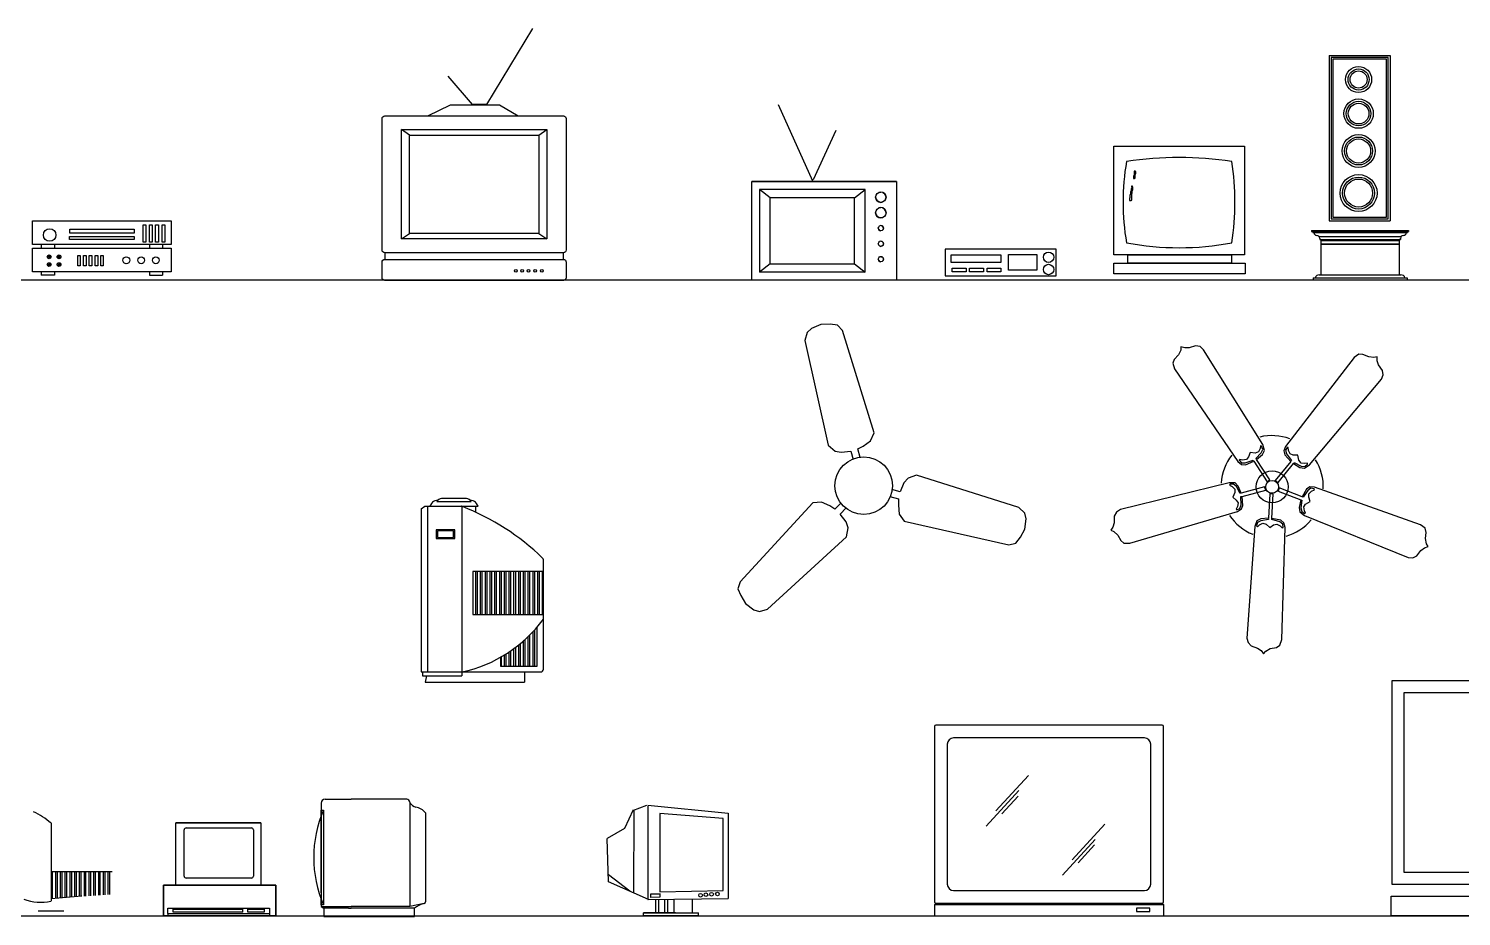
# Model space of a CAD drawing. Header units: inches. Extents: x 11.8 to 54.3, y 10.8 to 35.6.
# Drawn here: x 40.5 to 46.14, y 19 to 22.49 of the extents above; entities that cross this region are included whole.
import ezdxf

# ---------------------------------------------------------------- set-up
doc = ezdxf.new("R2010")
doc.units = ezdxf.units.IN
doc.header["$MEASUREMENT"] = 0
for name, color, linetype in [('02', 2, 'Continuous'), ('1', 1, 'Continuous'), ('4', 4, 'Continuous'), ('8', 8, 'Continuous')]:
    doc.layers.add(name, color=color, linetype=linetype)
pattern_1 = [(90, (-8.487483, 23.81114), (-0.01875, 4e-18), []), (90, (-8.494112, 23.817769), (-0.01875, 4e-18), [])]

msp = doc.modelspace()

# ---------------------------------------------------------------- hatches: boundary and pattern name
at = {"layer": '4'}
h = msp.add_hatch(dxfattribs=at)
h.set_pattern_fill('ANSI32', color=256, scale=0.05, angle=45, style=0)
h.set_pattern_definition([(90, (40.592066, 18.998337), (-0.01875, 3e-18), []), (90, (40.598316, 19.004587), (-0.01875, 3e-18), [])])
h.paths.add_polyline_path([(40.7139, 19.0754), (40.8321, 19.0836), (40.8321, 19.1724), (40.5921, 19.1724), (40.5921, 19.0653)])
at = {"layer": '8'}
h = msp.add_hatch(dxfattribs=at)
h.set_pattern_fill('STEEL,_O', color=256, scale=0.15, angle=45)
h.set_pattern_definition(pattern_1)
h.paths.add_polyline_path([(42.2502, 20.3516), (42.2502, 20.1827), (42.5276, 20.1827), (42.5276, 20.3516)])
h = msp.add_hatch(dxfattribs=at)
h.set_pattern_fill('STEEL,_O', color=256, scale=0.15, angle=45)
h.set_pattern_definition(pattern_1)
h.paths.add_polyline_path([(42.3603, 20.0155), (42.3603, 19.9785), (42.5018, 19.9785), (42.5018, 20.1319, -0.086399)])

# ---------------------------------------------------------------- linework, layer by layer
at = {"layer": '02'}
for p, q in [((42.0017, 22.0674), (41.9693, 22.089)), ((42.5093, 22.0674), (42.5417, 22.089)), ((42.0017, 22.0674), (42.5093, 22.0674)), ((42.0017, 21.6809), (42.0017, 22.0674)), ((42.5093, 22.0674), (42.5093, 21.6809)), ((40.5533, 21.6379), (40.5533, 21.6238)), ((40.6053, 21.6379), (40.6053, 21.6238)), ((40.9787, 21.6379), (40.9787, 21.6238)), ((41.0307, 21.6379), (41.0307, 21.6238)), ((41.9693, 21.6593), (42.0017, 21.6809)), ((42.5093, 21.6809), (42.0017, 21.6809)), ((42.5093, 21.6809), (42.5417, 21.6593)), ((40.5788, 21.5934), (40.587, 21.5821)), ((40.582, 21.5957), (40.5902, 21.5845)), ((40.6176, 21.5934), (40.6259, 21.5821)), ((40.6209, 21.5957), (40.6291, 21.5845)), ((41.9045, 21.6053), (41.9045, 21.5789)), ((42.6065, 21.5789), (42.6065, 21.6053)), ((40.5533, 21.5306), (40.5533, 21.5165)), ((40.6053, 21.5165), (40.5533, 21.5165)), ((40.5782, 21.5559), (40.5894, 21.5641)), ((40.5805, 21.5526), (40.5917, 21.5609)), ((40.6053, 21.5306), (40.6053, 21.5165)), ((40.617, 21.5559), (40.6282, 21.5641)), ((40.6194, 21.5526), (40.6306, 21.5609)), ((40.9787, 21.5306), (40.9787, 21.5165)), ((40.9787, 21.5165), (41.0307, 21.5165)), ((41.0307, 21.5306), (41.0307, 21.5165)), ((43.5641, 21.2919), (43.556, 21.26)), ((43.581, 21.3073), (43.5641, 21.2919)), ((43.6179, 21.3237), (43.581, 21.3073)), ((43.6547, 21.3242), (43.6179, 21.3237)), ((43.6833, 21.3203), (43.6547, 21.3242)), ((43.7033, 21.2996), (43.6833, 21.3203)), ((43.8285, 20.8969), (43.7033, 21.2996)), ((43.556, 21.26), (43.6473, 20.8482)), ((45.0341, 21.2358), (45.0329, 21.2224)), ((45.0486, 21.2312), (45.0341, 21.2358)), ((45.0912, 21.2395), (45.0661, 21.2313)), ((45.109, 21.236), (45.0912, 21.2395)), ((45.1231, 21.2239), (45.109, 21.236)), ((45.0079, 21.1856), (45.0016, 21.1706)), ((45.0242, 21.2038), (45.0079, 21.1856)), ((45.0329, 21.2224), (45.0242, 21.2038)), ((45.0661, 21.2313), (45.0486, 21.2312)), ((45.3553, 20.8511), (45.1231, 21.2239)), ((45.7148, 21.1932), (45.4451, 20.8438)), ((45.7334, 21.2066), (45.7148, 21.1932)), ((45.7495, 21.2053), (45.7334, 21.2066)), ((45.7719, 21.1955), (45.7495, 21.2053)), ((45.7923, 21.1929), (45.7719, 21.1955)), ((45.8054, 21.1959), (45.7923, 21.1929)), ((45.8055, 21.1807), (45.8054, 21.1959)), ((45.8111, 21.1641), (45.8055, 21.1807)), ((45.0016, 21.1706), (45.0087, 21.1488)), ((45.0087, 21.1488), (45.2577, 20.7842)), ((45.8266, 21.1427), (45.8111, 21.1641)), ((45.8217, 21.1076), (45.8288, 21.1247)), ((45.8288, 21.1247), (45.8266, 21.1427)), ((45.5389, 20.7716), (45.8217, 21.1076)), ((43.8142, 20.8662), (43.8285, 20.8969)), ((43.6473, 20.8482), (43.6743, 20.8258)), ((43.7635, 20.8338), (43.785, 20.8453)), ((43.785, 20.8453), (43.8142, 20.8662)), ((45.3467, 20.8465), (45.3449, 20.8354)), ((45.3511, 20.8453), (45.3467, 20.8465)), ((45.3556, 20.8323), (45.3511, 20.8453)), ((45.3618, 20.8283), (45.3553, 20.8511)), ((45.4451, 20.8438), (45.4384, 20.8259)), ((45.4515, 20.8401), (45.445, 20.8285)), ((45.4551, 20.8393), (45.4515, 20.8401)), ((45.4562, 20.8278), (45.4551, 20.8393)), ((43.6743, 20.8258), (43.6989, 20.8208)), ((43.6989, 20.8208), (43.736, 20.8256)), ((43.736, 20.8256), (43.7455, 20.7927)), ((43.7726, 20.8), (43.7635, 20.8338)), ((45.2577, 20.7842), (45.2726, 20.7724)), ((45.265, 20.7924), (45.2631, 20.7892)), ((45.2631, 20.7892), (45.2721, 20.7795)), ((45.2763, 20.7899), (45.265, 20.7924)), ((45.2914, 20.7926), (45.2763, 20.7899)), ((45.2867, 20.7791), (45.3176, 20.7899)), ((45.2876, 20.7717), (45.32, 20.786)), ((45.2993, 20.8028), (45.2914, 20.7926)), ((45.3058, 20.8197), (45.2993, 20.8028)), ((45.3257, 20.8175), (45.3058, 20.8197)), ((45.3176, 20.7899), (45.3188, 20.7874)), ((45.32, 20.786), (45.3723, 20.7048)), ((45.3383, 20.822), (45.3257, 20.8175)), ((45.3285, 20.7967), (45.3497, 20.8184)), ((45.3299, 20.7946), (45.3285, 20.7967)), ((45.3307, 20.7931), (45.3539, 20.8127)), ((45.3835, 20.7131), (45.3307, 20.7931)), ((45.3449, 20.8354), (45.3383, 20.822)), ((45.3497, 20.8184), (45.3556, 20.8323)), ((45.3539, 20.8127), (45.3618, 20.8283)), ((45.466, 20.785), (45.4049, 20.7102)), ((45.4384, 20.8259), (45.4424, 20.8114)), ((45.4424, 20.8114), (45.466, 20.785)), ((45.445, 20.8285), (45.4492, 20.8146)), ((45.4492, 20.8146), (45.469, 20.7885)), ((45.4634, 20.8143), (45.4562, 20.8278)), ((45.4756, 20.8099), (45.4634, 20.8143)), ((45.469, 20.7885), (45.4669, 20.7866)), ((45.4937, 20.809), (45.4756, 20.8099)), ((45.4977, 20.7894), (45.4937, 20.809)), ((45.5059, 20.7787), (45.4977, 20.7894)), ((43.9944, 20.7311), (43.9614, 20.719)), ((44.3967, 20.6044), (43.9944, 20.7311)), ((45.2721, 20.7795), (45.2867, 20.7791)), ((45.2726, 20.7724), (45.2876, 20.7717)), ((45.4163, 20.7021), (45.4761, 20.7771)), ((45.4761, 20.7771), (45.5019, 20.761)), ((45.4772, 20.7783), (45.4788, 20.7803)), ((45.4788, 20.7803), (45.506, 20.7668)), ((45.5019, 20.761), (45.5191, 20.7583)), ((45.5206, 20.7766), (45.5059, 20.7787)), ((45.506, 20.7668), (45.5211, 20.7655)), ((45.5191, 20.7583), (45.5389, 20.7716)), ((45.5317, 20.7783), (45.5206, 20.7766)), ((45.5211, 20.7655), (45.532, 20.7738)), ((45.532, 20.7738), (45.5317, 20.7783)), ((43.9305, 20.6657), (43.8972, 20.6739)), ((43.9448, 20.7002), (43.9305, 20.6657)), ((43.9614, 20.719), (43.9448, 20.7002)), ((45.2229, 20.7012), (44.7966, 20.5955)), ((45.2467, 20.7003), (45.2229, 20.7012)), ((45.2271, 20.6953), (45.2247, 20.6915)), ((45.2247, 20.6915), (45.2347, 20.6864)), ((45.2409, 20.6957), (45.2271, 20.6953)), ((45.2347, 20.6864), (45.2454, 20.676)), ((45.2523, 20.6857), (45.2409, 20.6957)), ((45.2454, 20.676), (45.2457, 20.6626)), ((45.259, 20.688), (45.2467, 20.7003)), ((45.2664, 20.6588), (45.2523, 20.6857)), ((45.2705, 20.6598), (45.259, 20.688)), ((45.363, 20.6853), (45.2705, 20.6598)), ((45.274, 20.6475), (45.3674, 20.6721)), ((45.3674, 20.6721), (45.363, 20.6853)), ((45.3723, 20.7048), (45.3835, 20.7131)), ((45.4049, 20.7102), (45.4163, 20.7021)), ((45.4201, 20.6808), (45.4159, 20.6675)), ((45.5102, 20.6459), (45.4201, 20.6808)), ((45.528, 20.6764), (45.5102, 20.6459)), ((45.5331, 20.671), (45.5144, 20.6441)), ((45.5406, 20.6847), (45.528, 20.6764)), ((45.5451, 20.6793), (45.5331, 20.671)), ((45.5596, 20.684), (45.5406, 20.6847)), ((45.5581, 20.6767), (45.5451, 20.6793)), ((45.5478, 20.6684), (45.5584, 20.673)), ((45.5584, 20.673), (45.5581, 20.6767)), ((45.9753, 20.5353), (45.5596, 20.684)), ((43.5867, 20.6217), (43.3006, 20.312)), ((43.6204, 20.6247), (43.5867, 20.6217)), ((43.6531, 20.6098), (43.6204, 20.6247)), ((43.6986, 20.6217), (43.6739, 20.597)), ((43.89, 20.6468), (43.9238, 20.6377)), ((43.9238, 20.6377), (43.923, 20.6133)), ((43.923, 20.6133), (43.9265, 20.5776)), ((45.2457, 20.6626), (45.2375, 20.6443)), ((45.2375, 20.6443), (45.2516, 20.633)), ((45.2516, 20.633), (45.2588, 20.6223)), ((45.2588, 20.6223), (45.2568, 20.6071)), ((45.2654, 20.5999), (45.2702, 20.6137)), ((45.2688, 20.6595), (45.2664, 20.6588)), ((45.2695, 20.6464), (45.2723, 20.6467)), ((45.2702, 20.6137), (45.2695, 20.6464)), ((45.2775, 20.6123), (45.274, 20.6475)), ((45.383, 20.6572), (45.3787, 20.5613)), ((45.3969, 20.6573), (45.383, 20.6572)), ((45.3915, 20.5609), (45.3969, 20.6573)), ((45.4159, 20.6675), (45.5058, 20.6338)), ((45.5058, 20.6338), (45.4985, 20.6043)), ((45.5096, 20.6323), (45.5053, 20.6022)), ((45.5073, 20.6331), (45.5096, 20.6323)), ((45.5144, 20.6441), (45.512, 20.6455)), ((45.5165, 20.606), (45.5241, 20.617)), ((45.5241, 20.617), (45.5416, 20.627)), ((45.5368, 20.6445), (45.5372, 20.6574)), ((45.5416, 20.627), (45.5368, 20.6445)), ((45.5372, 20.6574), (45.5478, 20.6684)), ((42.0476, 20.5986), (42.0617, 20.6086)), ((42.0476, 20.5986), (42.0476, 19.9576)), ((42.0617, 20.6086), (42.2058, 20.6086)), ((42.0726, 20.6086), (42.0726, 19.9576)), ((42.2076, 20.6086), (42.2076, 19.9576)), ((42.2605, 20.6086), (42.2605, 20.586)), ((43.6739, 20.597), (43.6531, 20.6098)), ((43.6947, 20.5772), (43.7184, 20.6019)), ((43.7175, 20.5475), (43.6947, 20.5772)), ((43.9265, 20.5776), (43.9459, 20.5499)), ((44.4203, 20.5814), (44.3967, 20.6044)), ((44.4251, 20.559), (44.4203, 20.5814)), ((44.4209, 20.5189), (44.4251, 20.559)), ((44.7808, 20.5859), (44.772, 20.57)), ((44.772, 20.57), (44.772, 20.5436)), ((44.7966, 20.5955), (44.7808, 20.5859)), ((44.8327, 20.4635), (45.2564, 20.5876)), ((45.2568, 20.6071), (45.2509, 20.5971)), ((45.2509, 20.5971), (45.2533, 20.5944)), ((45.2533, 20.5944), (45.2654, 20.5999)), ((45.2564, 20.5876), (45.2722, 20.5982)), ((45.2722, 20.5982), (45.2775, 20.6123)), ((45.3484, 20.5592), (45.3328, 20.5512)), ((45.3787, 20.5613), (45.3484, 20.5592)), ((45.3784, 20.5572), (45.3485, 20.552)), ((45.3785, 20.5597), (45.3784, 20.5572)), ((45.3911, 20.5563), (45.3917, 20.559)), ((45.4261, 20.5534), (45.3915, 20.5609)), ((45.4985, 20.6043), (45.5012, 20.5871)), ((45.5012, 20.5871), (45.5199, 20.5724)), ((45.5053, 20.6022), (45.5086, 20.5875)), ((45.5086, 20.5875), (45.5199, 20.5796)), ((45.5191, 20.5913), (45.5165, 20.606)), ((45.5241, 20.5813), (45.5191, 20.5913)), ((45.5199, 20.5796), (45.5241, 20.5813)), ((45.5199, 20.5724), (45.9269, 20.4073)), ((43.7254, 20.5237), (43.7175, 20.5475)), ((43.7194, 20.4891), (43.7254, 20.5237)), ((43.9459, 20.5499), (44.3572, 20.457)), ((44.4029, 20.4867), (44.4209, 20.5189)), ((44.7667, 20.5269), (44.7579, 20.5146)), ((44.7579, 20.5146), (44.7702, 20.5093)), ((44.772, 20.5436), (44.7667, 20.5269)), ((44.7702, 20.5093), (44.7852, 20.4952)), ((45.3246, 20.5289), (45.2934, 20.0908)), ((45.3328, 20.5512), (45.3246, 20.5289)), ((45.3354, 20.5443), (45.3315, 20.5311)), ((45.3315, 20.5311), (45.3344, 20.5276)), ((45.3344, 20.5276), (45.3424, 20.5355)), ((45.3485, 20.552), (45.3354, 20.5443)), ((45.3424, 20.5355), (45.3555, 20.5425)), ((45.3555, 20.5425), (45.3684, 20.5387)), ((45.3684, 20.5387), (45.3832, 20.5252)), ((45.3832, 20.5252), (45.3984, 20.5351)), ((45.4225, 20.5468), (45.3911, 20.5563)), ((45.3984, 20.5351), (45.4108, 20.5387)), ((45.4108, 20.5387), (45.4245, 20.532)), ((45.4341, 20.538), (45.4225, 20.5468)), ((45.4245, 20.532), (45.4322, 20.5234)), ((45.4378, 20.544), (45.4261, 20.5534)), ((45.4301, 20.0844), (45.443, 20.5256)), ((45.4322, 20.5234), (45.4356, 20.5248)), ((45.4356, 20.5248), (45.4341, 20.538)), ((45.443, 20.5256), (45.4378, 20.544)), ((45.9938, 20.5219), (45.9753, 20.5353)), ((45.9976, 20.5061), (45.9938, 20.5219)), ((45.9951, 20.4818), (45.9976, 20.5061)), ((43.4085, 20.2041), (43.7194, 20.4891)), ((44.3572, 20.457), (44.3852, 20.4639)), ((44.3852, 20.4639), (44.4029, 20.4867)), ((44.7852, 20.4952), (44.7975, 20.4741)), ((44.7975, 20.4741), (44.8098, 20.4635)), ((44.8098, 20.4635), (44.8327, 20.4635)), ((45.9773, 20.4348), (45.9915, 20.4452)), ((45.9915, 20.4452), (46.0058, 20.45)), ((45.999, 20.4616), (45.9951, 20.4818)), ((46.0058, 20.45), (45.999, 20.4616)), ((45.9269, 20.4073), (45.9454, 20.4058)), ((45.9454, 20.4058), (45.9618, 20.4135)), ((45.9618, 20.4135), (45.9773, 20.4348)), ((42.2502, 20.3516), (42.2502, 20.1827)), ((42.5276, 20.3516), (42.2502, 20.3516)), ((43.3006, 20.312), (43.2927, 20.2842)), ((43.2927, 20.2842), (43.3035, 20.2575)), ((43.3035, 20.2575), (43.3224, 20.2259)), ((43.3224, 20.2259), (43.355, 20.2021)), ((42.2502, 20.1827), (42.5276, 20.1827)), ((43.355, 20.2021), (43.3768, 20.1952)), ((43.3768, 20.1952), (43.4085, 20.2041)), ((42.5018, 20.1319), (42.5018, 19.9785)), ((45.2934, 20.0908), (45.2977, 20.0728)), ((45.2977, 20.0728), (45.31, 20.0595)), ((45.31, 20.0595), (45.3351, 20.0513)), ((45.3351, 20.0513), (45.3494, 20.0411)), ((45.3853, 20.0489), (45.4092, 20.0541)), ((45.4092, 20.0541), (45.423, 20.0626)), ((45.423, 20.0626), (45.4301, 20.0844)), ((42.3603, 19.9785), (42.3603, 20.0155)), ((45.3494, 20.0411), (45.3584, 20.029)), ((45.3584, 20.029), (45.3672, 20.0391)), ((45.3672, 20.0391), (45.3853, 20.0489)), ((42.0526, 19.9576), (42.0526, 19.9426)), ((42.0526, 19.9426), (42.2076, 19.9426)), ((42.0676, 19.9426), (42.0626, 19.9176)), ((42.2076, 19.9576), (42.2076, 19.9426)), ((42.5018, 19.9785), (42.3603, 19.9785)), ((42.4528, 19.9576), (42.4528, 19.9176)), ((42.0626, 19.9176), (42.4528, 19.9176)), ((44.0652, 19.7433), (44.0652, 19.0533)), ((44.9602, 19.7483), (44.0702, 19.7483)), ((44.9652, 19.0533), (44.9652, 19.7433)), ((44.1152, 19.6733), (44.1152, 19.1233)), ((44.8902, 19.6983), (44.1402, 19.6983)), ((44.9152, 19.1233), (44.9152, 19.6733)), ((44.3066, 19.411), (44.435, 19.551)), ((44.2682, 19.351), (44.3966, 19.491)), ((42.8795, 19.4132), (42.9342, 19.4337)), ((42.9389, 19.4337), (43.2535, 19.4024)), ((42.9389, 19.4313), (42.9389, 19.0624)), ((44.3299, 19.3993), (44.3941, 19.4693)), ((42.8806, 19.4154), (42.8465, 19.3416)), ((42.8828, 19.4144), (42.8818, 19.089)), ((42.9856, 19.4006), (42.9856, 19.0928)), ((43.2348, 19.3808), (42.9856, 19.4006)), ((43.2348, 19.0988), (43.2348, 19.3808)), ((43.2535, 19.4024), (43.2535, 19.067)), ((42.8465, 19.3416), (42.7788, 19.3023)), ((44.6069, 19.2193), (44.7353, 19.3593)), ((42.7839, 19.1327), (42.7789, 19.3023)), ((44.5685, 19.1592), (44.6969, 19.2993)), ((44.6302, 19.2076), (44.6944, 19.2776)), ((42.8675, 19.0954), (42.7833, 19.1604)), ((42.9412, 19.0624), (42.7839, 19.1327)), ((42.9856, 19.0928), (43.2348, 19.0988)), ((44.1402, 19.0983), (44.8902, 19.0983)), ((42.9389, 19.0624), (43.2535, 19.067)), ((42.9412, 19.0624), (43.0395, 19.0639)), ((42.9505, 19.0705), (42.9505, 19.0856)), ((42.9505, 19.0856), (42.985, 19.0856)), ((42.985, 19.0715), (42.9505, 19.0705)), ((42.9601, 19.0719), (42.9601, 19.0719)), ((42.9601, 19.0719), (42.9601, 19.0719)), ((42.9692, 19.0103), (42.9692, 19.0628)), ((42.9692, 19.0103), (42.9692, 19.0583)), ((42.9692, 19.0103), (42.9692, 19.0583)), ((42.9812, 19.0103), (42.9812, 19.063)), ((42.9812, 19.0103), (42.9812, 19.0583)), ((42.985, 19.0867), (42.985, 19.0715)), ((43.0052, 19.0103), (43.0052, 19.0634)), ((43.0052, 19.0103), (43.0052, 19.0583)), ((43.0172, 19.0103), (43.0172, 19.0636)), ((43.0172, 19.0103), (43.0172, 19.0583)), ((43.0412, 19.0103), (43.0412, 19.0639)), ((43.0412, 19.0103), (43.0412, 19.0539)), ((43.1132, 19.0103), (43.1132, 19.065)), ((43.1132, 19.0103), (43.1132, 19.0583)), ((43.1132, 19.0103), (43.1132, 19.0583)), ((44.0652, 19.0433), (44.9652, 19.0433)), ((44.0652, 19.0433), (44.0652, 18.9983)), ((44.0702, 19.0483), (44.9602, 19.0483)), ((44.9652, 19.0433), (44.9652, 18.9983)), ((42.9212, 19.0103), (42.9212, 19.0103)), ((42.9212, 18.9983), (42.9212, 19.0103)), ((42.9212, 18.9983), (42.9212, 19.0103)), ((42.9212, 19.0103), (43.0472, 19.0103)), ((43.0472, 19.0103), (42.9212, 19.0103)), ((42.9212, 18.9983), (42.9212, 18.9983)), ((42.9212, 18.9983), (43.0484, 18.9983)), ((43.1372, 18.9983), (42.9212, 18.9983)), ((42.9812, 19.0103), (42.9692, 19.0103)), ((42.9692, 19.0103), (42.9692, 19.0103)), ((42.9692, 19.0103), (42.9692, 19.0103)), ((42.9692, 19.0103), (42.9812, 19.0103)), ((43.0052, 19.0103), (42.9812, 19.0103)), ((42.9812, 19.0103), (43.0052, 19.0103)), ((43.0172, 19.0103), (43.0052, 19.0103)), ((43.0052, 19.0103), (43.0172, 19.0103)), ((43.0412, 19.0103), (43.0172, 19.0103)), ((43.0172, 19.0103), (43.1372, 19.0103)), ((43.1132, 19.0103), (43.1132, 19.0103)), ((43.1132, 19.0103), (43.1132, 19.0103)), ((43.1372, 19.0103), (43.1372, 19.0103)), ((43.1372, 18.9983), (43.1372, 19.0103)), ((43.1372, 18.9983), (43.1372, 19.0103)), ((43.1372, 18.9983), (43.1372, 18.9983)), ((44.0652, 18.9983), (44.9652, 18.9983))]:
    msp.add_line(p, q, dxfattribs=at)
for points in [[(42.4845, 22.486), (42.3038, 22.1881), (42.2488, 22.1881), (42.1533, 22.2986)], [(42.0739, 22.143), (42.1622, 22.1868), (42.3556, 22.1868), (42.4285, 22.143)]]:
    msp.add_lwpolyline(points, dxfattribs=at)
for points in [[(42.6173, 22.1322), (42.6173, 21.6161, -0.414214), (42.6065, 21.6053), (41.9045, 21.6053, -0.414214), (41.8937, 21.6161), (41.8937, 22.1322, -0.414214), (41.9045, 22.143), (42.6065, 22.143, -0.414214)], [(42.6173, 21.5681), (42.6173, 21.507, -0.414214), (42.6065, 21.4962), (41.9045, 21.4962, -0.414214), (41.8937, 21.507), (41.8937, 21.5681, -0.414214), (41.9045, 21.5789), (42.6065, 21.5789, -0.414214)]]:
    msp.add_lwpolyline(points, format="xyb", close=True, dxfattribs=at)
for points in [[(42.5417, 22.089), (42.5417, 21.6593), (41.9693, 21.6593), (41.9693, 22.089)], [(40.5195, 21.7312), (41.0645, 21.7312), (41.0645, 21.6379), (40.5195, 21.6379)], [(40.6663, 21.6972), (40.9193, 21.6972), (40.9193, 21.6825), (40.6663, 21.6825)], [(40.954, 21.7145), (40.9646, 21.7145), (40.9646, 21.6473), (40.954, 21.6473)], [(40.9795, 21.7145), (40.9901, 21.7145), (40.9901, 21.6473), (40.9795, 21.6473)], [(41.0035, 21.7145), (41.0141, 21.7145), (41.0141, 21.6473), (41.0035, 21.6473)], [(41.0289, 21.7145), (41.0396, 21.7145), (41.0396, 21.6473), (41.0289, 21.6473)], [(40.6652, 21.6692), (40.9193, 21.6692), (40.9193, 21.6567), (40.6652, 21.6567)], [(40.5195, 21.6238), (41.0645, 21.6238), (41.0645, 21.5306), (40.5195, 21.5306)], [(40.697, 21.5944), (40.707, 21.5944), (40.707, 21.5535), (40.697, 21.5535)], [(40.7199, 21.5944), (40.7299, 21.5944), (40.7299, 21.5535), (40.7199, 21.5535)], [(40.7427, 21.5944), (40.7527, 21.5944), (40.7527, 21.5535), (40.7427, 21.5535)], [(40.7656, 21.5944), (40.7756, 21.5944), (40.7756, 21.5535), (40.7656, 21.5535)], [(40.7874, 21.5944), (40.7974, 21.5944), (40.7974, 21.5535), (40.7874, 21.5535)], [(42.1065, 20.4815), (42.179, 20.4815), (42.179, 20.5166), (42.1065, 20.5166)], [(42.1115, 20.4865), (42.174, 20.4865), (42.174, 20.5116), (42.1115, 20.5116)], [(45.8635, 19.1236), (46.809, 19.1236), (46.809, 19.9222), (45.8635, 19.9222)], [(45.9107, 19.1709), (46.7617, 19.1709), (46.7617, 19.875), (45.9107, 19.875)], [(46.809, 18.9983), (45.8598, 18.9983), (45.8598, 19.0765), (46.809, 19.0765)], [(44.8597, 19.0286), (44.8597, 19.016), (44.9121, 19.016), (44.9121, 19.0286)]]:
    msp.add_lwpolyline(points, close=True, dxfattribs=at)
for points in [[(42.112, 20.6316), (42.1075, 20.6316, 0.228268), (42.0876, 20.6195), (42.0815, 20.6086), (42.2711, 20.6086), (42.265, 20.6195, 0.228268), (42.2451, 20.6316), (42.2406, 20.6316)], [(42.2249, 20.6386), (42.1277, 20.6386, 0.27768), (42.1082, 20.6269), (42.2444, 20.6269, 0.27768), (42.2249, 20.6386)], [(42.0476, 19.9576), (42.5176, 19.9576, 0.414214), (42.5276, 19.9676), (42.5276, 20.3976, 0.208036), (42.5244, 20.4049)]]:
    msp.add_lwpolyline(points, format="xyb", dxfattribs=at)
for centre, radius in [((40.5871, 21.6748), 0.0246), ((40.585, 21.5893), 0.00742), ((40.6238, 21.5893), 0.00742), ((40.8882, 21.5755), 0.0134), ((40.9466, 21.5755), 0.0134), ((41.0042, 21.5755), 0.0134), ((40.585, 21.5587), 0.00742), ((40.6238, 21.5587), 0.00742), ((42.4197, 21.5343), 0.0054), ((42.4446, 21.5343), 0.0054), ((42.4694, 21.5343), 0.0054), ((42.4949, 21.5343), 0.0054), ((42.5212, 21.5343), 0.0054), ((43.7871, 20.6895), 0.1132), ((45.3923, 20.685), 0.0629), ((45.3923, 20.685), 0.0252), ((43.1457, 19.0797), 0.00716), ((43.1666, 19.0818), 0.00716), ((43.1887, 19.0835), 0.00716), ((43.2118, 19.0847), 0.00716)]:
    msp.add_circle(centre, radius, dxfattribs=at)
for centre, radius, start, end in [((45.3923, 20.685), 0.2013, 69.8249, 103.765), ((45.3923, 20.685), 0.2013, 141.8249, 175.765), ((45.3923, 20.685), 0.2013, 357.8249, 31.765), ((42.2058, 20.5986), 0.01, 69.0028, 90), ((41.8561, 19.7139), 0.9613, 45.9518, 68.4391), ((45.3923, 20.685), 0.2013, 213.8249, 247.765), ((45.3923, 20.685), 0.2013, 285.8249, 319.765), ((42.0968, 20.4801), 0.5341, 281.9694, 323.7595), ((44.0702, 19.7433), 0.005, 90, 180), ((44.9602, 19.7433), 0.005, 0, 90), ((44.1402, 19.6733), 0.025, 90, 180), ((44.8902, 19.6733), 0.025, 0, 90), ((44.1402, 19.1233), 0.025, 180, 270), ((44.8902, 19.1233), 0.025, 270, 0), ((44.0702, 19.0533), 0.005, 180, 270), ((44.0657, 19.0479), 0.00458, 264.4852, 5.5533), ((44.9602, 19.0533), 0.005, 270, 0), ((44.9655, 19.0486), 0.00531, 183.1656, 266.7648)]:
    msp.add_arc(centre, radius, start, end, dxfattribs=at)
at = {"layer": '1'}
for p, q in [((33.6152, 21.4983), (53.9414, 21.4983)), ((33.6152, 18.9983), (53.9414, 18.9983))]:
    msp.add_line(p, q, dxfattribs=at)
at = {"layer": '4'}
for p, q in [((45.6167, 22.3803), (45.6167, 21.7303)), ((45.6167, 22.3803), (45.8567, 22.3803)), ((45.6247, 22.3723), (45.6247, 21.7383)), ((45.8487, 22.3723), (45.6247, 22.3723)), ((45.6311, 22.3659), (45.6311, 21.7447)), ((45.8423, 22.3659), (45.6311, 22.3659)), ((45.8423, 21.7447), (45.8423, 22.3659)), ((45.8487, 21.7383), (45.8487, 22.3723)), ((45.8567, 22.3803), (45.8567, 21.7303)), ((43.5865, 21.8863), (43.4515, 22.1864)), ((43.5897, 21.8927), (43.6791, 22.087)), ((44.7703, 22.0242), (45.284, 22.0242)), ((44.7703, 21.5966), (44.7703, 22.0242)), ((45.284, 22.0242), (45.284, 21.5966)), ((44.8541, 21.9263), (44.8495, 21.9263)), ((44.8495, 21.9263), (44.8495, 21.924)), ((44.8495, 21.924), (44.8495, 21.908)), ((44.8541, 21.924), (44.8541, 21.9263)), ((44.8563, 21.924), (44.8541, 21.924)), ((44.8541, 21.8989), (44.8541, 21.9149)), ((44.8541, 21.9149), (44.8563, 21.9149)), ((44.8563, 21.9149), (44.8563, 21.924)), ((43.3465, 21.4983), (43.3465, 21.8847)), ((43.3465, 21.4983), (43.3465, 21.8847)), ((43.3465, 21.8847), (43.9153, 21.8847)), ((43.9153, 21.8847), (43.3465, 21.8847)), ((43.3769, 21.8543), (43.3769, 21.5287)), ((43.4185, 21.8215), (43.3769, 21.8543)), ((43.7929, 21.8543), (43.3769, 21.8543)), ((43.5865, 21.8855), (43.5865, 21.8863)), ((43.5889, 21.8839), (43.5865, 21.8863)), ((43.5873, 21.8847), (43.5865, 21.8855)), ((43.5929, 21.8863), (43.5937, 21.8855)), ((43.5937, 21.8855), (43.5929, 21.8847)), ((43.7513, 21.8215), (43.7929, 21.8543)), ((43.7929, 21.5287), (43.7929, 21.8543)), ((43.9153, 21.8847), (43.9153, 21.4983)), ((43.9153, 21.8847), (43.9153, 21.4983)), ((44.8404, 21.8579), (44.8381, 21.8579)), ((44.8381, 21.8579), (44.8381, 21.8465)), ((44.8404, 21.8693), (44.8404, 21.8579)), ((44.8404, 21.8648), (44.8404, 21.867)), ((44.8449, 21.8648), (44.8404, 21.8648)), ((44.8449, 21.8511), (44.8449, 21.8648)), ((44.8495, 21.908), (44.8472, 21.908)), ((44.8472, 21.908), (44.8472, 21.8966)), ((44.8472, 21.8966), (44.8518, 21.8966)), ((44.8518, 21.8966), (44.8518, 21.8989)), ((44.8518, 21.8989), (44.8541, 21.8989)), ((43.4185, 21.5615), (43.4185, 21.8215)), ((43.7513, 21.8215), (43.4185, 21.8215)), ((43.7513, 21.5615), (43.7513, 21.8215)), ((43.8337, 21.8231), (43.8353, 21.8311)), ((43.8337, 21.8231), (43.8353, 21.8311)), ((43.8337, 21.8231), (43.8353, 21.8159)), ((43.8353, 21.8159), (43.8337, 21.8231)), ((43.8353, 21.8311), (43.8401, 21.8375)), ((43.8353, 21.8311), (43.8401, 21.8375)), ((43.8401, 21.8087), (43.8353, 21.8159)), ((43.8353, 21.8159), (43.8401, 21.8087)), ((43.8401, 21.8375), (43.8465, 21.8423)), ((43.8401, 21.8375), (43.8465, 21.8423)), ((43.8401, 21.8087), (43.8465, 21.8047)), ((43.8465, 21.8047), (43.8401, 21.8087)), ((43.8465, 21.8423), (43.8545, 21.8439)), ((43.8545, 21.8439), (43.8465, 21.8423)), ((43.8465, 21.8047), (43.8545, 21.8031)), ((43.8545, 21.8031), (43.8465, 21.8047)), ((43.8617, 21.8423), (43.8545, 21.8439)), ((43.8617, 21.8423), (43.8545, 21.8439)), ((43.8617, 21.8047), (43.8545, 21.8031)), ((43.8545, 21.8031), (43.8617, 21.8047)), ((43.8681, 21.8375), (43.8617, 21.8423)), ((43.8617, 21.8423), (43.8681, 21.8375)), ((43.8681, 21.8087), (43.8617, 21.8047)), ((43.8681, 21.8087), (43.8617, 21.8047)), ((43.8681, 21.8375), (43.8729, 21.8311)), ((43.8729, 21.8311), (43.8681, 21.8375)), ((43.8729, 21.8159), (43.8681, 21.8087)), ((43.8729, 21.8159), (43.8681, 21.8087)), ((43.8729, 21.8311), (43.8745, 21.8231)), ((43.8745, 21.8231), (43.8729, 21.8311)), ((43.8745, 21.8231), (43.8729, 21.8159)), ((43.8729, 21.8159), (43.8745, 21.8231)), ((44.8335, 21.8215), (44.8312, 21.8215)), ((44.8312, 21.8215), (44.8312, 21.8101)), ((44.8312, 21.8101), (44.8381, 21.8101)), ((44.8358, 21.8329), (44.8335, 21.8329)), ((44.8335, 21.8329), (44.8335, 21.8215)), ((44.8381, 21.8465), (44.8358, 21.8465)), ((44.8358, 21.8465), (44.8358, 21.8329)), ((44.8381, 21.8101), (44.8381, 21.8124)), ((44.8381, 21.8124), (44.8404, 21.8124)), ((44.8404, 21.8124), (44.8404, 21.8374)), ((44.8404, 21.8374), (44.8426, 21.8374)), ((44.8426, 21.8374), (44.8426, 21.8511)), ((44.8426, 21.8511), (44.8449, 21.8511)), ((43.8337, 21.7623), (43.8353, 21.7703)), ((43.8337, 21.7623), (43.8353, 21.7703)), ((43.8337, 21.7623), (43.8353, 21.7543)), ((43.8353, 21.7543), (43.8337, 21.7623)), ((43.8353, 21.7703), (43.8401, 21.7767)), ((43.8353, 21.7703), (43.8401, 21.7767)), ((43.8401, 21.7479), (43.8353, 21.7543)), ((43.8353, 21.7543), (43.8401, 21.7479)), ((43.8401, 21.7767), (43.8465, 21.7815)), ((43.8401, 21.7767), (43.8465, 21.7815)), ((43.8401, 21.7479), (43.8465, 21.7439)), ((43.8465, 21.7439), (43.8401, 21.7479)), ((43.8465, 21.7815), (43.8545, 21.7831)), ((43.8545, 21.7831), (43.8465, 21.7815)), ((43.8465, 21.7439), (43.8545, 21.7423)), ((43.8545, 21.7423), (43.8465, 21.7439)), ((43.8617, 21.7815), (43.8545, 21.7831)), ((43.8617, 21.7815), (43.8545, 21.7831)), ((43.8617, 21.7439), (43.8545, 21.7423)), ((43.8545, 21.7423), (43.8617, 21.7439)), ((43.8681, 21.7767), (43.8617, 21.7815)), ((43.8617, 21.7815), (43.8681, 21.7767)), ((43.8681, 21.7479), (43.8617, 21.7439)), ((43.8681, 21.7479), (43.8617, 21.7439)), ((43.8681, 21.7767), (43.8729, 21.7703)), ((43.8729, 21.7703), (43.8681, 21.7767)), ((43.8729, 21.7543), (43.8681, 21.7479)), ((43.8729, 21.7543), (43.8681, 21.7479)), ((43.8729, 21.7703), (43.8745, 21.7623)), ((43.8745, 21.7623), (43.8729, 21.7703)), ((43.8745, 21.7623), (43.8729, 21.7543)), ((43.8745, 21.7623), (43.8729, 21.7543)), ((45.6311, 21.7447), (45.8423, 21.7447)), ((43.8441, 21.7015), (43.8457, 21.7063)), ((43.8441, 21.7015), (43.8457, 21.7063)), ((43.8457, 21.6967), (43.8441, 21.7015)), ((43.8441, 21.7015), (43.8457, 21.6967)), ((43.8457, 21.6967), (43.8441, 21.7015)), ((43.8457, 21.7063), (43.8489, 21.7103)), ((43.8457, 21.7063), (43.8489, 21.7103)), ((43.8489, 21.6927), (43.8457, 21.6967)), ((43.8457, 21.6967), (43.8489, 21.6927)), ((43.8545, 21.7119), (43.8489, 21.7103)), ((43.8545, 21.7119), (43.8489, 21.7103)), ((43.8545, 21.6911), (43.8489, 21.6927)), ((43.8489, 21.6927), (43.8545, 21.6911)), ((43.8545, 21.7119), (43.8593, 21.7103)), ((43.8593, 21.7103), (43.8545, 21.7119)), ((43.8545, 21.7119), (43.8593, 21.7103)), ((43.8593, 21.6927), (43.8545, 21.6911)), ((43.8593, 21.6927), (43.8545, 21.6911)), ((43.8593, 21.7103), (43.8633, 21.7063)), ((43.8633, 21.7063), (43.8593, 21.7103)), ((43.8593, 21.6927), (43.8633, 21.6967)), ((43.8633, 21.6967), (43.8593, 21.6927)), ((43.8633, 21.7063), (43.8641, 21.7015)), ((43.8641, 21.7015), (43.8633, 21.7063)), ((43.8641, 21.7015), (43.8633, 21.6967)), ((43.8633, 21.6967), (43.8641, 21.7015)), ((43.8641, 21.7015), (43.8633, 21.6967)), ((45.5477, 21.6927), (45.9287, 21.6927)), ((45.5477, 21.6927), (45.5477, 21.6893)), ((45.5477, 21.6893), (45.5518, 21.6893)), ((45.5518, 21.6893), (45.9287, 21.6893)), ((45.5518, 21.6893), (45.5518, 21.6846)), ((45.5518, 21.6846), (45.5564, 21.6846)), ((45.5564, 21.6846), (45.9247, 21.6846)), ((45.6167, 21.7303), (45.8567, 21.7303)), ((45.6247, 21.7383), (45.8487, 21.7383)), ((45.9247, 21.6846), (45.92, 21.6846)), ((45.9287, 21.6893), (45.9247, 21.6893)), ((45.9247, 21.6893), (45.9247, 21.6846)), ((45.9287, 21.6927), (45.9287, 21.6893)), ((43.8441, 21.6407), (43.8457, 21.6455)), ((43.8441, 21.6407), (43.8457, 21.6455)), ((43.8457, 21.6351), (43.8441, 21.6407)), ((43.8441, 21.6407), (43.8457, 21.6351)), ((43.8457, 21.6351), (43.8441, 21.6407)), ((43.8457, 21.6455), (43.8489, 21.6495)), ((43.8457, 21.6455), (43.8489, 21.6495)), ((43.8489, 21.6319), (43.8457, 21.6351)), ((43.8457, 21.6351), (43.8489, 21.6319)), ((43.8545, 21.6511), (43.8489, 21.6495)), ((43.8545, 21.6511), (43.8489, 21.6495)), ((43.8545, 21.6303), (43.8489, 21.6319)), ((43.8489, 21.6319), (43.8545, 21.6303)), ((43.8545, 21.6511), (43.8593, 21.6495)), ((43.8593, 21.6495), (43.8545, 21.6511)), ((43.8545, 21.6511), (43.8593, 21.6495)), ((43.8593, 21.6319), (43.8545, 21.6303)), ((43.8593, 21.6319), (43.8545, 21.6303)), ((43.8593, 21.6495), (43.8633, 21.6455)), ((43.8633, 21.6455), (43.8593, 21.6495)), ((43.8633, 21.6351), (43.8593, 21.6319)), ((43.8593, 21.6319), (43.8633, 21.6351)), ((43.8633, 21.6351), (43.8593, 21.6319)), ((43.8633, 21.6455), (43.8641, 21.6407)), ((43.8641, 21.6407), (43.8633, 21.6455)), ((43.8641, 21.6407), (43.8633, 21.6351)), ((43.8633, 21.6351), (43.8641, 21.6407)), ((43.8641, 21.6407), (43.8633, 21.6351)), ((45.5762, 21.6696), (45.9002, 21.6696)), ((45.5796, 21.6614), (45.5796, 21.6568)), ((45.5796, 21.6568), (45.5842, 21.6568)), ((45.5842, 21.6568), (45.8968, 21.6568)), ((45.5842, 21.6568), (45.5842, 21.6527)), ((45.5842, 21.6527), (45.8922, 21.6527)), ((45.8922, 21.6527), (45.5842, 21.6527)), ((45.5842, 21.6527), (45.8922, 21.6527)), ((45.5842, 21.6527), (45.5842, 21.5183)), ((45.5842, 21.6527), (45.5877, 21.6527)), ((45.5842, 21.6383), (45.8922, 21.6383)), ((45.8922, 21.6383), (45.5842, 21.6383)), ((45.8922, 21.6527), (45.8887, 21.6527)), ((45.8968, 21.6568), (45.8922, 21.6568)), ((45.8922, 21.6568), (45.8922, 21.6527)), ((45.8922, 21.6527), (45.8922, 21.5183)), ((45.8968, 21.6614), (45.8968, 21.6568)), ((43.8441, 21.5799), (43.8457, 21.5847)), ((43.8441, 21.5799), (43.8457, 21.5847)), ((43.8457, 21.5743), (43.8441, 21.5799)), ((43.8441, 21.5799), (43.8457, 21.5743)), ((43.8457, 21.5743), (43.8441, 21.5799)), ((43.8457, 21.5847), (43.8489, 21.5887)), ((43.8457, 21.5847), (43.8489, 21.5887)), ((43.8489, 21.5711), (43.8457, 21.5743)), ((43.8457, 21.5743), (43.8489, 21.5711)), ((43.8545, 21.5895), (43.8489, 21.5887)), ((43.8545, 21.5895), (43.8489, 21.5887)), ((43.8545, 21.5695), (43.8489, 21.5711)), ((43.8489, 21.5711), (43.8545, 21.5695)), ((43.8545, 21.5895), (43.8593, 21.5887)), ((43.8593, 21.5887), (43.8545, 21.5895)), ((43.8545, 21.5895), (43.8593, 21.5887)), ((43.8593, 21.5711), (43.8545, 21.5695)), ((43.8593, 21.5711), (43.8545, 21.5695)), ((43.8593, 21.5887), (43.8633, 21.5847)), ((43.8633, 21.5847), (43.8593, 21.5887)), ((43.8633, 21.5743), (43.8593, 21.5711)), ((43.8593, 21.5711), (43.8633, 21.5743)), ((43.8633, 21.5743), (43.8593, 21.5711)), ((43.8633, 21.5847), (43.8641, 21.5799)), ((43.8641, 21.5799), (43.8633, 21.5847)), ((43.8641, 21.5799), (43.8633, 21.5743)), ((43.8633, 21.5743), (43.8641, 21.5799)), ((43.8641, 21.5799), (43.8633, 21.5743)), ((44.5431, 21.6192), (44.1076, 21.6192)), ((44.1076, 21.6192), (44.1076, 21.5144)), ((44.1304, 21.5964), (44.3265, 21.5964)), ((44.1304, 21.5668), (44.1304, 21.5964)), ((44.3265, 21.5964), (44.3265, 21.5668)), ((44.3561, 21.5987), (44.4679, 21.5987)), ((44.3561, 21.5371), (44.3561, 21.5987)), ((44.4679, 21.5987), (44.4679, 21.5371)), ((44.5431, 21.5144), (44.5431, 21.6192)), ((45.284, 21.5966), (44.7703, 21.5966)), ((44.8256, 21.5966), (45.2322, 21.5966)), ((44.8256, 21.564), (44.8256, 21.5966)), ((45.2322, 21.5966), (45.2322, 21.564)), ((43.4185, 21.5615), (43.3769, 21.5287)), ((43.7929, 21.5287), (43.3769, 21.5287)), ((43.4185, 21.5615), (43.7513, 21.5615)), ((43.7513, 21.5615), (43.7929, 21.5287)), ((44.1076, 21.5144), (44.5431, 21.5144)), ((44.3265, 21.5668), (44.1304, 21.5668)), ((44.1349, 21.544), (44.1897, 21.544)), ((44.1349, 21.5303), (44.1349, 21.544)), ((44.1897, 21.5303), (44.1349, 21.5303)), ((44.1897, 21.544), (44.1897, 21.5303)), ((44.2033, 21.544), (44.2581, 21.544)), ((44.2033, 21.5303), (44.2033, 21.544)), ((44.2581, 21.5303), (44.2033, 21.5303)), ((44.2581, 21.544), (44.2581, 21.5303)), ((44.2718, 21.544), (44.3265, 21.544)), ((44.2718, 21.5303), (44.2718, 21.544)), ((44.3265, 21.5303), (44.2718, 21.5303)), ((44.3265, 21.544), (44.3265, 21.5303)), ((44.4679, 21.5371), (44.3561, 21.5371)), ((44.77, 21.564), (45.2859, 21.564)), ((44.77, 21.5218), (44.77, 21.564)), ((45.2859, 21.5218), (44.77, 21.5218)), ((45.2322, 21.564), (44.8256, 21.564)), ((45.2859, 21.564), (45.2859, 21.5218)), ((45.5778, 21.5183), (45.8995, 21.5183)), ((43.3465, 21.4983), (43.9153, 21.4983)), ((43.3465, 21.4983), (43.9153, 21.4983)), ((45.5538, 21.5063), (45.9226, 21.5063)), ((45.5538, 21.5063), (45.5538, 21.4983)), ((45.5538, 21.4983), (45.9226, 21.4983)), ((45.9226, 21.5063), (45.9226, 21.4983)), ((41.654, 19.4413), (41.654, 19.0886)), ((41.67, 19.4573), (41.7613, 19.4573)), ((41.7613, 19.4573), (41.7727, 19.4573)), ((41.9907, 19.4573), (41.7727, 19.4573)), ((42.0027, 19.4453), (42.0027, 19.0886)), ((41.654, 19.0886), (41.654, 19.4142)), ((41.654, 19.4142), (41.6631, 19.4142)), ((41.6631, 19.4142), (41.6631, 19.0886)), ((42.0645, 19.4031), (42.0645, 19.0886)), ((40.5921, 19.3632), (40.5921, 19.0563)), ((41.0824, 19.3639), (41.4176, 19.3639)), ((41.4176, 19.3639), (41.0824, 19.3639)), ((41.0824, 19.1199), (41.0824, 19.3639)), ((41.0824, 19.1199), (41.0824, 19.3639)), ((41.1153, 19.1549), (41.1153, 19.3365)), ((41.1233, 19.3445), (41.38, 19.3445)), ((41.388, 19.3365), (41.388, 19.1549)), ((41.4176, 19.3639), (41.4176, 19.1199)), ((41.4176, 19.3639), (41.4176, 19.1199)), ((40.5921, 19.1724), (40.8321, 19.1724)), ((41.0344, 19.1199), (41.0344, 18.9983)), ((41.0344, 18.9983), (41.0344, 19.1199)), ((41.476, 19.1199), (41.0344, 19.1199)), ((41.0344, 19.1199), (41.476, 19.1199)), ((41.38, 19.1469), (41.1233, 19.1469)), ((41.476, 18.9983), (41.476, 19.1199)), ((41.476, 19.1199), (41.476, 18.9983)), ((40.7139, 19.0754), (40.5921, 19.0653)), ((41.654, 19.0886), (41.654, 19.0774)), ((41.654, 19.0774), (41.654, 19.0354)), ((41.654, 19.0417), (41.654, 19.0774)), ((41.6631, 19.0417), (41.654, 19.0417)), ((41.6631, 19.0886), (41.6631, 19.0774)), ((41.6631, 19.0774), (41.6631, 19.0417)), ((42.0027, 19.0886), (42.0027, 19.0774)), ((42.0027, 19.0774), (42.0027, 19.0354)), ((42.059, 19.0469), (42.0027, 19.0354)), ((42.0645, 19.0886), (42.0645, 19.0774)), ((42.0645, 19.0774), (42.0645, 19.0544)), ((40.5421, 19.0183), (40.6421, 19.0183)), ((41.0512, 18.9983), (41.0344, 18.9983)), ((41.0512, 19.0287), (41.4504, 19.0287)), ((41.0512, 19.0079), (41.0512, 19.0287)), ((41.0512, 19.0079), (41.0512, 19.0287)), ((41.0512, 19.0079), (41.4504, 19.0079)), ((41.0512, 19.0079), (41.0512, 18.9983)), ((41.0512, 19.0079), (41.0512, 18.9983)), ((41.4504, 18.9983), (41.0512, 18.9983)), ((41.072, 19.0255), (41.3456, 19.0255)), ((41.072, 19.0127), (41.072, 19.0255)), ((41.3456, 19.0127), (41.072, 19.0127)), ((41.3456, 19.0127), (41.3456, 19.0255)), ((41.3664, 19.0255), (41.4296, 19.0255)), ((41.3664, 19.0127), (41.3664, 19.0255)), ((41.4296, 19.0127), (41.3664, 19.0127)), ((41.4296, 19.0255), (41.4296, 19.0127)), ((41.476, 18.9983), (41.4496, 18.9983)), ((41.4504, 19.0287), (41.4504, 19.0079)), ((41.4504, 19.0287), (41.4504, 19.0079)), ((41.4504, 19.0079), (41.4504, 18.9983)), ((41.4504, 19.0079), (41.4504, 18.9983)), ((41.654, 19.0354), (41.7613, 19.0354)), ((41.654, 19.0354), (41.6643, 19.0284)), ((41.7613, 19.0284), (41.6643, 19.0284)), ((41.6643, 19.0284), (41.6643, 18.9967)), ((41.6643, 18.9967), (41.7613, 18.9967)), ((41.7613, 19.0354), (41.7727, 19.0354)), ((41.7613, 19.0284), (41.7727, 19.0284)), ((41.7613, 18.9967), (41.7727, 18.9967)), ((42.0027, 19.0354), (41.7727, 19.0354)), ((42.021, 19.0284), (41.7727, 19.0284)), ((41.7727, 18.9967), (42.021, 18.9967)), ((42.021, 18.9967), (42.021, 19.0284))]:
    msp.add_line(p, q, dxfattribs=at)
for centre, radius in [((45.7323, 22.286), 0.0512), ((45.7323, 22.286), 0.0415), ((45.7323, 22.286), 0.0337), ((45.7323, 22.1522), 0.0579), ((45.7323, 22.1522), 0.0483), ((45.7323, 22.1522), 0.0405), ((45.7323, 22.0051), 0.0647), ((45.7323, 22.0051), 0.055), ((45.7323, 22.0051), 0.0473), ((45.7323, 21.8399), 0.0725), ((45.7323, 21.8399), 0.0628), ((45.7323, 21.8399), 0.055), ((44.5135, 21.5873), 0.0205), ((44.5135, 21.5394), 0.0205)]:
    msp.add_circle(centre, radius, dxfattribs=at)
for centre, radius, start, end in [((45.027, 20.5722), 1.4072, 81.5353, 98.4647), ((45.7665, 21.8041), 0.9601, 170.4065, 189.5935), ((44.1487, 21.8041), 1.0972, 351.6145, 8.3855), ((45.568, 21.6846), 0.0116, 180, 270), ((45.9084, 21.6846), 0.0116, 270, 0), ((45.027, 22.7518), 1.1269, 259.4075, 280.5925), ((45.568, 21.6614), 0.0116, 0, 90), ((45.9084, 21.6614), 0.0116, 90, 180), ((45.5774, 21.5023), 0.0161, 88.3751, 165.3647), ((45.8991, 21.5023), 0.0161, 14.6353, 91.6249), ((41.67, 19.4413), 0.016, 90, 180), ((41.9907, 19.4453), 0.012, 0, 90), ((42.0408, 19.4701), 0.0466, 215.2127, 251.7603), ((40.404, 19.1469), 0.2867, 48.9926, 65.4854), ((42.096, 19.2279), 0.4712, 156.7176, 203.2824), ((42.0186, 19.3697), 0.0567, 36.104, 82.3333), ((41.1233, 19.3365), 0.008, 90, 180), ((41.38, 19.3365), 0.008, 0, 90), ((41.1233, 19.1549), 0.008, 180, 270), ((41.38, 19.1549), 0.008, 270, 0), ((40.5523, 19.2565), 0.2041, 250.651, 281.2252), ((42.0737, 18.9665), 0.0813, 102.514, 130.4693), ((42.0565, 19.0544), 0.008, 288.3982, 0)]:
    msp.add_arc(centre, radius, start, end, dxfattribs=at)

doc.saveas('drawing.dxf')
